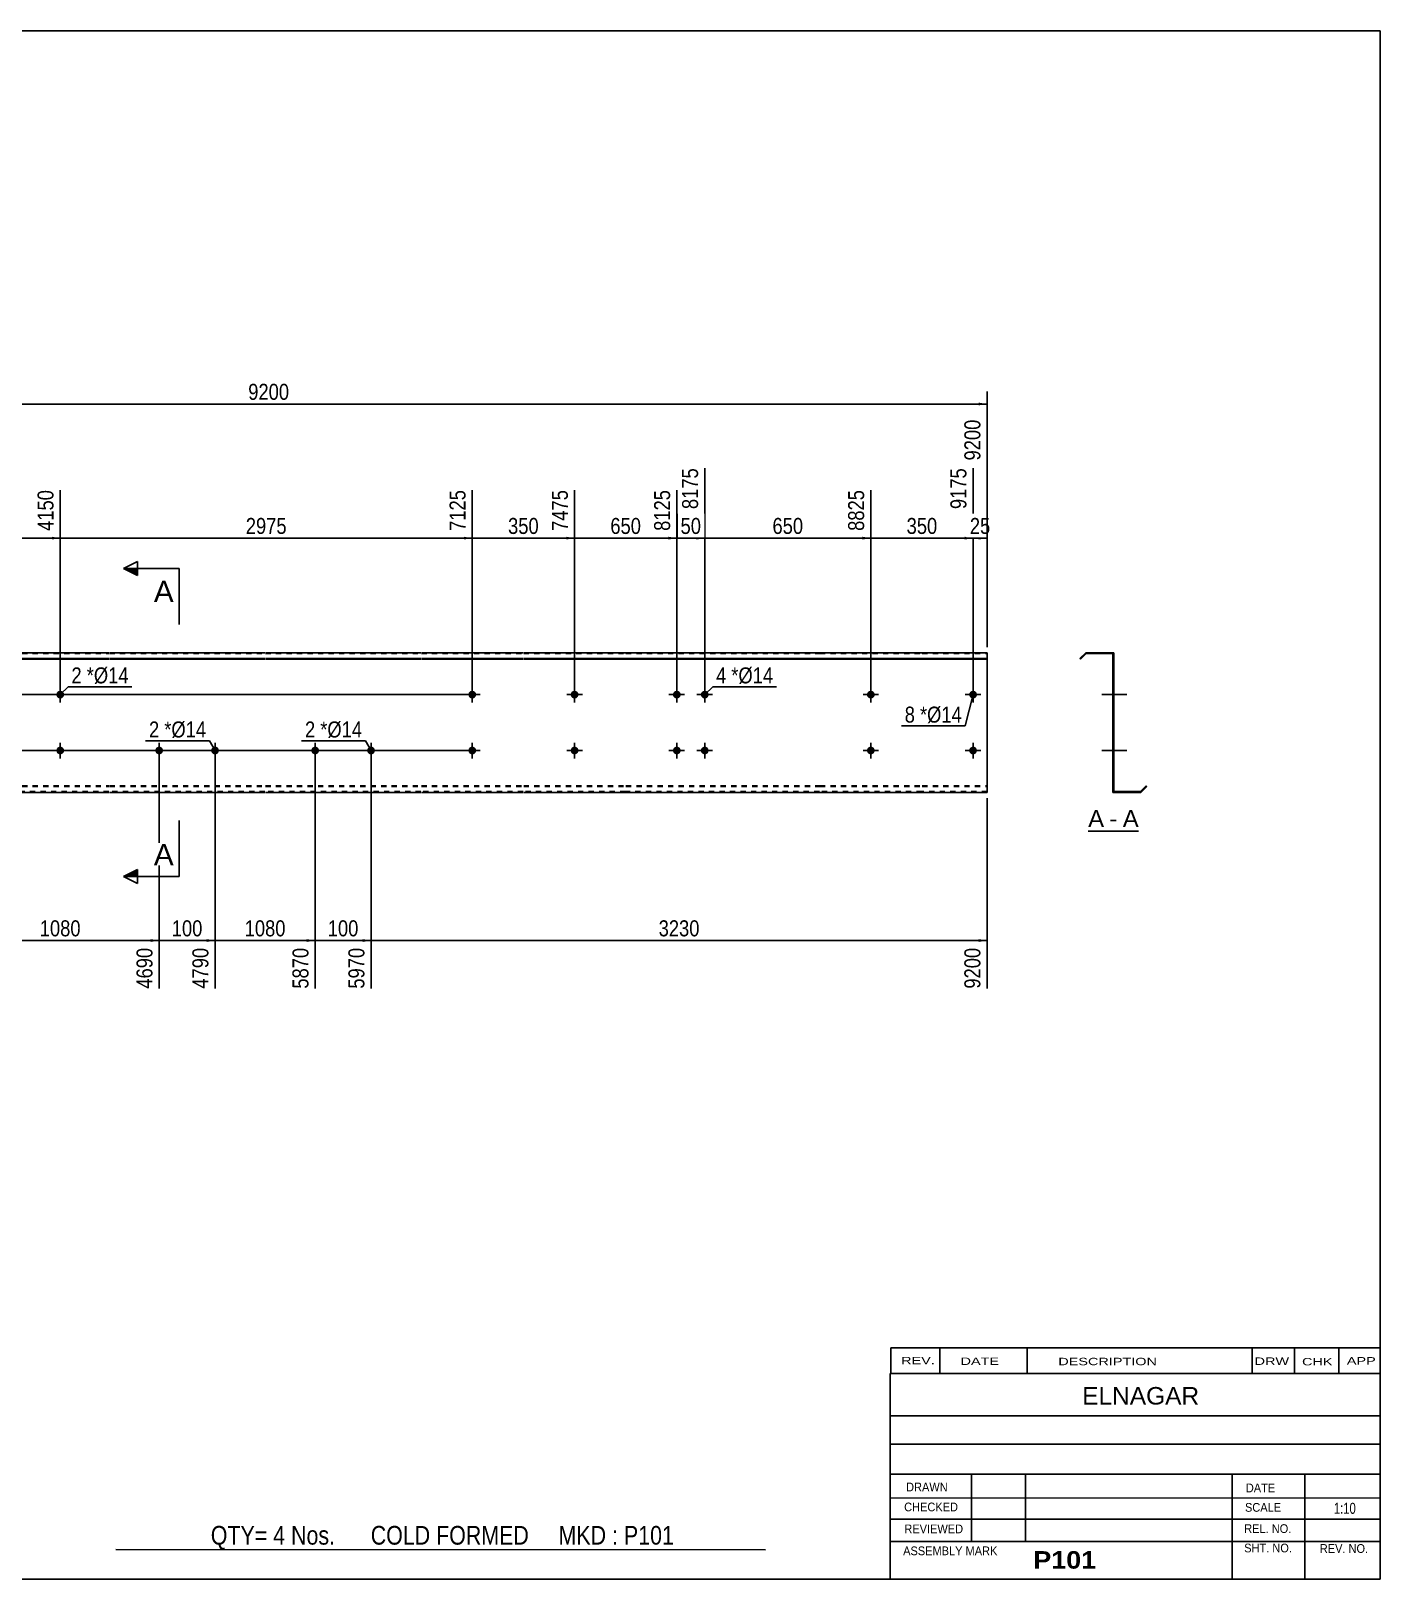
# Model space of a CAD drawing. Header units: millimetres. Extents: x -75 to 327, y -153 to 124.
# Drawn here: x 86 to 327.2, y -153.2 to 123.8 of the extents above; entities that cross this region are included whole.
import ezdxf

# ---------------------------------------------------------------- set-up
doc = ezdxf.new("R2010")
doc.units = ezdxf.units.MM
doc.linetypes.add('DXK_LINE_DOT1', pattern=[1.8814, 0.9407, -0.9407])
doc.styles.add('Arial', font='ARIAL.TTF', dxfattribs={"height": 0.2})
doc.styles.add('Arial Bold', font='ARIALBD.TTF', dxfattribs={"height": 0.2})
doc.styles.add('Arial Narrow', font='ARIALN.TTF', dxfattribs={"height": 0.2})

# ---------------------------------------------------------------- blocks, each defined once
blk = doc.blocks.new('Unknown-629091309-1737')
at = {"color": 5, "linetype": 'Continuous'}
for p, q in [((327.25, 123.75), (-72.75, 123.75)), ((-72.75, 123.75), (-72.75, -153.25)), ((327.25, -153.25), (327.25, 123.75)), ((-72.75, -153.25), (327.25, -153.25))]:
    blk.add_line(p, q, dxfattribs=at)
at = {"color": 174, "linetype": 'Continuous', "style": 'Arial'}
blk.add_text('Tekla structures', height=1.9102, rotation=90, dxfattribs=at).set_placement((-73.25, -152.75))
blk = doc.blocks.new('Unknown-629091309-12 - 1235')
at = {"color": 7, "linetype": 'Continuous'}
blk.add_line((275.05, -19.45), (284.08, -19.45), dxfattribs=at)
at = {"color": 0, "linetype": 'Continuous'}
blk.add_wipeout([(277.89, -18.7), (277.89, -15.5), (275.05, -15.5), (275.05, -18.7)], dxfattribs=at)
blk.add_wipeout([(280.28, -18.7), (280.28, -15.5), (278.85, -15.5), (278.85, -18.7)], dxfattribs=at)
at = {"color": 96, "linetype": 'Continuous', "style": 'Arial'}
blk.add_text('A', height=3.06, dxfattribs=at).set_placement((275.05, -18.7))
at = {"color": 0, "linetype": 'Continuous'}
blk.add_wipeout([(284.08, -18.7), (284.08, -15.5), (281.24, -15.5), (281.24, -18.7)], dxfattribs=at)
at = {"color": 96, "linetype": 'Continuous', "style": 'Arial'}
for s, p in [('A', (281.24, -18.7)), ('-', (278.85, -18.7))]:
    blk.add_text(s, height=3.06, dxfattribs=at).set_placement(p)
blk = doc.blocks.new('Bolt-629091309-1223 - 1203')
at = {"linetype": 'Continuous'}
for points in [[(200.78, 5, -1), (202.18, 5, -1)], [(205.78, 5, -1), (207.18, 5, -1)], [(200.78, -5, -1), (202.18, -5, -1)], [(205.78, -5, -1), (207.18, -5, -1)]]:
    blk.add_hatch(color=3, dxfattribs=at).paths.add_polyline_path(points)
at = {"color": 3, "linetype": 'Continuous'}
for p, q in [((201.48, 3.6), (201.48, 6.4)), ((206.48, 3.6), (206.48, 6.4)), ((200.08, 5), (202.88, 5)), ((205.08, 5), (207.88, 5)), ((200.08, -5), (202.88, -5)), ((201.48, -6.4), (201.48, -3.6)), ((205.08, -5), (207.88, -5)), ((206.48, -6.4), (206.48, -3.6))]:
    blk.add_line(p, q, dxfattribs=at)
blk = doc.blocks.new('Part-629091309-1218 - 1203')
at = {"color": 2, "linetype": 'Continuous'}
for p, q in [((26.6, 12.5), (0, 12.5)), ((0, 12.5), (0, -12.5)), ((0, 11.44), (26.6, 11.44)), ((0, 11.33), (26.6, 11.33)), ((54.5, 12.5), (26.7, 12.5)), ((26.7, 11.44), (54.5, 11.44)), ((26.7, 11.33), (54.5, 11.33)), ((82.4, 12.5), (54.6, 12.5)), ((54.6, 11.44), (82.4, 11.44)), ((54.6, 11.33), (82.4, 11.33)), ((99.9, 12.5), (82.5, 12.5)), ((82.5, 11.44), (99.9, 11.44)), ((82.5, 11.33), (99.9, 11.33)), ((127.8, 12.5), (100, 12.5)), ((100, 11.44), (127.8, 11.44)), ((100, 11.33), (127.8, 11.33)), ((155.7, 12.5), (127.9, 12.5)), ((127.9, 11.44), (155.7, 11.44)), ((127.9, 11.33), (155.7, 11.33)), ((173.99, 12.5), (155.8, 12.5)), ((155.8, 11.44), (173.99, 11.44)), ((155.8, 11.33), (173.99, 11.33)), ((192.28, 12.5), (174.09, 12.5)), ((174.09, 11.44), (192.28, 11.44)), ((174.09, 11.33), (192.28, 11.33)), ((226.98, 12.5), (192.38, 12.5)), ((192.38, 11.44), (226.98, 11.44)), ((192.38, 11.33), (226.98, 11.33)), ((245.28, 12.5), (227.08, 12.5)), ((227.08, 11.44), (245.28, 11.44)), ((227.08, 11.33), (245.28, 11.33)), ((256.97, 12.5), (245.38, 12.5)), ((245.38, 11.44), (256.97, 11.44)), ((245.38, 11.33), (256.97, 11.33)), ((256.97, -12.5), (256.97, 12.5)), ((26.6, -12.5), (0, -12.5)), ((54.5, -12.5), (26.7, -12.5)), ((82.4, -12.5), (54.6, -12.5)), ((99.9, -12.5), (82.5, -12.5)), ((127.8, -12.5), (100, -12.5)), ((155.7, -12.5), (127.9, -12.5)), ((173.99, -12.5), (155.8, -12.5)), ((192.28, -12.5), (174.09, -12.5)), ((226.98, -12.5), (192.38, -12.5)), ((245.28, -12.5), (227.08, -12.5)), ((256.97, -12.5), (245.38, -12.5))]:
    blk.add_line(p, q, dxfattribs=at)
at = {"color": 7, "linetype": 'DXK_LINE_DOT1'}
for p, q in [((0, 12.35), (26.6, 12.35)), ((26.7, 12.35), (54.5, 12.35)), ((54.6, 12.35), (82.4, 12.35)), ((82.5, 12.35), (99.9, 12.35)), ((100, 12.35), (127.8, 12.35)), ((127.9, 12.35), (155.7, 12.35)), ((155.8, 12.35), (173.99, 12.35)), ((174.09, 12.35), (192.28, 12.35)), ((192.38, 12.35), (226.98, 12.35)), ((227.08, 12.35), (245.28, 12.35)), ((245.38, 12.35), (256.97, 12.35)), ((0, -11.33), (26.6, -11.33)), ((0, -11.44), (26.6, -11.44)), ((26.6, -12.35), (0, -12.35)), ((26.7, -11.33), (54.5, -11.33)), ((26.7, -11.44), (54.5, -11.44)), ((54.5, -12.35), (26.7, -12.35)), ((54.6, -11.33), (82.4, -11.33)), ((54.6, -11.44), (82.4, -11.44)), ((82.4, -12.35), (54.6, -12.35)), ((82.5, -11.33), (99.9, -11.33)), ((82.5, -11.44), (99.9, -11.44)), ((99.9, -12.35), (82.5, -12.35)), ((100, -11.33), (127.8, -11.33)), ((100, -11.44), (127.8, -11.44)), ((127.8, -12.35), (100, -12.35)), ((127.9, -11.33), (155.7, -11.33)), ((127.9, -11.44), (155.7, -11.44)), ((155.7, -12.35), (127.9, -12.35)), ((155.8, -11.33), (173.99, -11.33)), ((155.8, -11.44), (173.99, -11.44)), ((173.99, -12.35), (155.8, -12.35)), ((174.09, -11.33), (192.28, -11.33)), ((174.09, -11.44), (192.28, -11.44)), ((192.28, -12.35), (174.09, -12.35)), ((192.38, -11.33), (226.98, -11.33)), ((192.38, -11.44), (226.98, -11.44)), ((226.98, -12.35), (192.38, -12.35)), ((227.08, -11.33), (245.28, -11.33)), ((227.08, -11.44), (245.28, -11.44)), ((245.28, -12.35), (227.08, -12.35)), ((245.38, -11.33), (256.97, -11.33)), ((245.38, -11.44), (256.97, -11.44)), ((256.97, -12.35), (245.38, -12.35))]:
    blk.add_line(p, q, dxfattribs=at)
blk = doc.blocks.new('Bolt-629091309-1221 - 1203')
at = {"linetype": 'Continuous'}
for points in [[(108.9, -4.3, -1), (108.9, -5.7, -1)], [(118.9, -4.3, -1), (118.9, -5.7, -1)]]:
    blk.add_hatch(color=3, dxfattribs=at).paths.add_polyline_path(points)
at = {"color": 3, "linetype": 'Continuous'}
for p, q in [((107.5, -5), (110.3, -5)), ((108.9, -6.4), (108.9, -3.6)), ((117.5, -5), (120.3, -5)), ((118.9, -6.4), (118.9, -3.6))]:
    blk.add_line(p, q, dxfattribs=at)
blk = doc.blocks.new('Bolt-629091309-1222 - 1203')
at = {"linetype": 'Continuous'}
for points in [[(136.8, -4.3, -1), (136.8, -5.7, -1)], [(146.8, -4.3, -1), (146.8, -5.7, -1)]]:
    blk.add_hatch(color=3, dxfattribs=at).paths.add_polyline_path(points)
at = {"color": 3, "linetype": 'Continuous'}
for p, q in [((135.4, -5), (138.2, -5)), ((136.8, -6.4), (136.8, -3.6)), ((145.4, -5), (148.2, -5)), ((146.8, -6.4), (146.8, -3.6))]:
    blk.add_line(p, q, dxfattribs=at)
blk = doc.blocks.new('Bolt-629091309-1224 - 1203')
at = {"linetype": 'Continuous'}
for points in [[(182.49, 5, -1), (183.89, 5, -1)], [(235.48, 5, -1), (236.88, 5, -1)]]:
    blk.add_hatch(color=3, dxfattribs=at).paths.add_polyline_path(points)
at = {"color": 3, "linetype": 'Continuous'}
for p, q in [((183.19, 3.6), (183.19, 6.4)), ((236.18, 3.6), (236.18, 6.4)), ((184.59, 5), (181.79, 5)), ((237.58, 5), (234.78, 5))]:
    blk.add_line(p, q, dxfattribs=at)
blk = doc.blocks.new('Bolt-629091309-1225 - 1203')
at = {"linetype": 'Continuous'}
for points in [[(182.49, -5, -1), (183.89, -5, -1)], [(235.48, -5, -1), (236.88, -5, -1)]]:
    blk.add_hatch(color=3, dxfattribs=at).paths.add_polyline_path(points)
at = {"color": 3, "linetype": 'Continuous'}
for p, q in [((184.59, -5), (181.79, -5)), ((183.19, -6.4), (183.19, -3.6)), ((237.58, -5), (234.78, -5)), ((236.18, -6.4), (236.18, -3.6))]:
    blk.add_line(p, q, dxfattribs=at)
blk = doc.blocks.new('Bolt-629091309-1226 - 1203')
at = {"linetype": 'Continuous'}
for points in [[(164.19, 5, -1), (165.59, 5, -1)], [(253.77, 5, -1), (255.17, 5, -1)]]:
    blk.add_hatch(color=3, dxfattribs=at).paths.add_polyline_path(points)
at = {"color": 3, "linetype": 'Continuous'}
for p, q in [((164.89, 3.6), (164.89, 6.4)), ((254.47, 3.6), (254.47, 6.4)), ((166.29, 5), (163.49, 5)), ((255.87, 5), (253.07, 5))]:
    blk.add_line(p, q, dxfattribs=at)
blk = doc.blocks.new('Bolt-629091309-1227 - 1203')
at = {"linetype": 'Continuous'}
for points in [[(164.19, -5, -1), (165.59, -5, -1)], [(253.77, -5, -1), (255.17, -5, -1)]]:
    blk.add_hatch(color=3, dxfattribs=at).paths.add_polyline_path(points)
at = {"color": 3, "linetype": 'Continuous'}
for p, q in [((166.29, -5), (163.49, -5)), ((164.89, -6.4), (164.89, -3.6)), ((255.87, -5), (253.07, -5)), ((254.47, -6.4), (254.47, -3.6))]:
    blk.add_line(p, q, dxfattribs=at)
blk = doc.blocks.new('Bolt-629091309-1229 - 1203')
at = {"linetype": 'Continuous'}
for points in [[(91.9, 5, -1), (90.5, 5, -1)], [(91.9, -5, -1), (90.5, -5, -1)]]:
    blk.add_hatch(color=3, dxfattribs=at).paths.add_polyline_path(points)
at = {"color": 3, "linetype": 'Continuous'}
for p, q in [((91.2, 6.4), (91.2, 3.6)), ((92.6, 5), (89.8, 5)), ((92.6, -5), (89.8, -5)), ((91.2, -3.6), (91.2, -6.4))]:
    blk.add_line(p, q, dxfattribs=at)
blk = doc.blocks.new('Bolt-629091309-1240 - 1235')
at = {"linetype": 'Continuous'}
blk.add_hatch(color=3, dxfattribs=at).paths.add_polyline_path([(279.64, -5.7), (279.64, -4.3), (279.49, -4.3), (279.49, -5.7)])
blk.add_hatch(color=3, dxfattribs=at).paths.add_polyline_path([(279.64, -5.7), (279.64, -4.3), (279.49, -4.3), (279.49, -5.7)])
at = {"color": 3, "linetype": 'Continuous'}
for p, q in [((278.54, -5), (281.29, -5)), ((278.54, -5), (281.29, -5)), ((279.49, -4.3), (279.64, -4.3)), ((279.49, -4.3), (279.64, -4.3)), ((279.49, -5.7), (279.64, -5.7)), ((279.49, -5.7), (279.64, -5.7))]:
    blk.add_line(p, q, dxfattribs=at)
blk = doc.blocks.new('Part-629091309-1237 - 1235')
at = {"color": 2, "linetype": 'Continuous'}
for p, q in [((274.64, 12.5), (273.58, 11.44)), ((273.58, 11.44), (273.69, 11.33)), ((274.7, 12.35), (273.69, 11.33)), ((274.64, 12.5), (279.64, 12.5)), ((274.7, 12.35), (279.49, 12.35)), ((279.49, 12.35), (279.49, -12.5)), ((279.64, -12.35), (279.64, 12.5)), ((284.49, -12.5), (279.49, -12.5)), ((284.43, -12.35), (279.64, -12.35)), ((284.43, -12.35), (285.45, -11.33)), ((284.49, -12.5), (285.55, -11.44)), ((285.55, -11.44), (285.45, -11.33))]:
    blk.add_line(p, q, dxfattribs=at)
blk = doc.blocks.new('Bolt-629091309-1238 - 1235')
at = {"linetype": 'Continuous'}
blk.add_hatch(color=3, dxfattribs=at).paths.add_polyline_path([(279.64, -5.7), (279.64, -4.3), (279.49, -4.3), (279.49, -5.7)])
blk.add_hatch(color=3, dxfattribs=at).paths.add_polyline_path([(279.64, -5.7), (279.64, -4.3), (279.49, -4.3), (279.49, -5.7)])
at = {"color": 3, "linetype": 'Continuous'}
for p, q in [((278.54, -5), (281.29, -5)), ((278.54, -5), (281.29, -5)), ((279.49, -4.3), (279.64, -4.3)), ((279.49, -4.3), (279.64, -4.3)), ((279.49, -5.7), (279.64, -5.7)), ((279.49, -5.7), (279.64, -5.7))]:
    blk.add_line(p, q, dxfattribs=at)
blk = doc.blocks.new('Bolt-629091309-1239 - 1235')
at = {"linetype": 'Continuous'}
blk.add_hatch(color=3, dxfattribs=at).paths.add_polyline_path([(279.64, -5.7), (279.64, -4.3), (279.49, -4.3), (279.49, -5.7)])
blk.add_hatch(color=3, dxfattribs=at).paths.add_polyline_path([(279.64, -5.7), (279.64, -4.3), (279.49, -4.3), (279.49, -5.7)])
at = {"color": 3, "linetype": 'Continuous'}
for p, q in [((278.54, -5), (281.29, -5)), ((278.54, -5), (281.29, -5)), ((279.49, -4.3), (279.64, -4.3)), ((279.49, -4.3), (279.64, -4.3)), ((279.49, -5.7), (279.64, -5.7)), ((279.49, -5.7), (279.64, -5.7))]:
    blk.add_line(p, q, dxfattribs=at)
blk = doc.blocks.new('Bolt-629091309-1241 - 1235')
at = {"linetype": 'Continuous'}
blk.add_hatch(color=3, dxfattribs=at).paths.add_polyline_path([(279.64, -5.7), (279.64, -4.3), (279.49, -4.3), (279.49, -5.7)])
blk.add_hatch(color=3, dxfattribs=at).paths.add_polyline_path([(279.64, -5.7), (279.64, -4.3), (279.49, -4.3), (279.49, -5.7)])
at = {"color": 3, "linetype": 'Continuous'}
for p, q in [((278.54, -5), (281.29, -5)), ((278.54, -5), (281.29, -5)), ((279.49, -4.3), (279.64, -4.3)), ((279.49, -4.3), (279.64, -4.3)), ((279.49, -5.7), (279.64, -5.7)), ((279.49, -5.7), (279.64, -5.7))]:
    blk.add_line(p, q, dxfattribs=at)
blk = doc.blocks.new('Bolt-629091309-1242 - 1235')
at = {"linetype": 'Continuous'}
for points in [[(279.49, 5.7), (279.49, 4.3), (279.64, 4.3), (279.64, 5.7)], [(279.49, 5.7), (279.49, 4.3), (279.64, 4.3), (279.64, 5.7)], [(279.49, -4.3), (279.49, -5.7), (279.64, -5.7), (279.64, -4.3)], [(279.49, -4.3), (279.49, -5.7), (279.64, -5.7), (279.64, -4.3)]]:
    blk.add_hatch(color=3, dxfattribs=at).paths.add_polyline_path(points)
at = {"color": 3, "linetype": 'Continuous'}
for p, q in [((279.64, 5.7), (279.49, 5.7)), ((279.64, 5.7), (279.49, 5.7)), ((280.94, 5), (277.64, 5)), ((280.94, 5), (277.64, 5)), ((279.64, 4.3), (279.49, 4.3)), ((279.64, 4.3), (279.49, 4.3)), ((280.94, -5), (277.64, -5)), ((280.94, -5), (277.64, -5)), ((279.64, -4.3), (279.49, -4.3)), ((279.64, -4.3), (279.49, -4.3)), ((279.64, -5.7), (279.49, -5.7)), ((279.64, -5.7), (279.49, -5.7))]:
    blk.add_line(p, q, dxfattribs=at)
blk = doc.blocks.new('Bolt-629091309-1243 - 1235')
at = {"linetype": 'Continuous'}
blk.add_hatch(color=3, dxfattribs=at).paths.add_polyline_path([(279.49, 5.7), (279.49, 4.3), (279.64, 4.3), (279.64, 5.7)])
blk.add_hatch(color=3, dxfattribs=at).paths.add_polyline_path([(279.49, 5.7), (279.49, 4.3), (279.64, 4.3), (279.64, 5.7)])
at = {"color": 3, "linetype": 'Continuous'}
for p, q in [((279.49, 5.7), (279.64, 5.7)), ((279.49, 5.7), (279.64, 5.7)), ((278.69, 5), (281.99, 5)), ((278.69, 5), (281.99, 5)), ((279.49, 4.3), (279.64, 4.3)), ((279.49, 4.3), (279.64, 4.3))]:
    blk.add_line(p, q, dxfattribs=at)
blk = doc.blocks.new('Bolt-629091309-1244 - 1235')
at = {"linetype": 'Continuous'}
blk.add_hatch(color=3, dxfattribs=at).paths.add_polyline_path([(279.49, -4.3), (279.49, -5.7), (279.64, -5.7), (279.64, -4.3)])
blk.add_hatch(color=3, dxfattribs=at).paths.add_polyline_path([(279.49, -4.3), (279.49, -5.7), (279.64, -5.7), (279.64, -4.3)])
at = {"color": 3, "linetype": 'Continuous'}
for p, q in [((278.69, -5), (281.99, -5)), ((278.69, -5), (281.99, -5)), ((279.49, -4.3), (279.64, -4.3)), ((279.49, -4.3), (279.64, -4.3)), ((279.49, -5.7), (279.64, -5.7)), ((279.49, -5.7), (279.64, -5.7))]:
    blk.add_line(p, q, dxfattribs=at)
blk = doc.blocks.new('Bolt-629091309-1245 - 1235')
at = {"linetype": 'Continuous'}
blk.add_hatch(color=3, dxfattribs=at).paths.add_polyline_path([(279.49, 5.7), (279.49, 4.3), (279.64, 4.3), (279.64, 5.7)])
blk.add_hatch(color=3, dxfattribs=at).paths.add_polyline_path([(279.49, 5.7), (279.49, 4.3), (279.64, 4.3), (279.64, 5.7)])
at = {"color": 3, "linetype": 'Continuous'}
for p, q in [((279.49, 5.7), (279.64, 5.7)), ((279.49, 5.7), (279.64, 5.7)), ((278.69, 5), (281.99, 5)), ((278.69, 5), (281.99, 5)), ((279.49, 4.3), (279.64, 4.3)), ((279.49, 4.3), (279.64, 4.3))]:
    blk.add_line(p, q, dxfattribs=at)
blk = doc.blocks.new('Bolt-629091309-1246 - 1235')
at = {"linetype": 'Continuous'}
blk.add_hatch(color=3, dxfattribs=at).paths.add_polyline_path([(279.49, -4.3), (279.49, -5.7), (279.64, -5.7), (279.64, -4.3)])
blk.add_hatch(color=3, dxfattribs=at).paths.add_polyline_path([(279.49, -4.3), (279.49, -5.7), (279.64, -5.7), (279.64, -4.3)])
at = {"color": 3, "linetype": 'Continuous'}
for p, q in [((278.69, -5), (281.99, -5)), ((278.69, -5), (281.99, -5)), ((279.49, -4.3), (279.64, -4.3)), ((279.49, -4.3), (279.64, -4.3)), ((279.49, -5.7), (279.64, -5.7)), ((279.49, -5.7), (279.64, -5.7))]:
    blk.add_line(p, q, dxfattribs=at)
blk = doc.blocks.new('Bolt-629091309-1247 - 1235')
at = {"linetype": 'Continuous'}
for points in [[(279.49, 5.7), (279.49, 4.3), (279.64, 4.3), (279.64, 5.7)], [(279.49, 5.7), (279.49, 4.3), (279.64, 4.3), (279.64, 5.7)], [(279.49, -4.3), (279.49, -5.7), (279.64, -5.7), (279.64, -4.3)], [(279.49, -4.3), (279.49, -5.7), (279.64, -5.7), (279.64, -4.3)]]:
    blk.add_hatch(color=3, dxfattribs=at).paths.add_polyline_path(points)
at = {"color": 3, "linetype": 'Continuous'}
for p, q in [((279.64, 5.7), (279.49, 5.7)), ((279.64, 5.7), (279.49, 5.7)), ((280.94, 5), (277.64, 5)), ((280.94, 5), (277.64, 5)), ((279.64, 4.3), (279.49, 4.3)), ((279.64, 4.3), (279.49, 4.3)), ((280.94, -5), (277.64, -5)), ((280.94, -5), (277.64, -5)), ((279.64, -4.3), (279.49, -4.3)), ((279.64, -4.3), (279.49, -4.3)), ((279.64, -5.7), (279.49, -5.7)), ((279.64, -5.7), (279.49, -5.7))]:
    blk.add_line(p, q, dxfattribs=at)
blk = doc.blocks.new('Bolt-629091309-1248 - 1235')
at = {"linetype": 'Continuous'}
for points in [[(279.64, 4.3), (279.64, 5.7), (279.49, 5.7), (279.49, 4.3)], [(279.64, -5.7), (279.64, -4.3), (279.49, -4.3), (279.49, -5.7)]]:
    blk.add_hatch(color=3, dxfattribs=at).paths.add_polyline_path(points)
at = {"color": 3, "linetype": 'Continuous'}
for p, q in [((279.64, 5.7), (279.49, 5.7)), ((279.64, 5), (277.49, 5)), ((279.64, 4.3), (279.49, 4.3)), ((279.64, -5), (277.49, -5)), ((279.64, -4.3), (279.49, -4.3)), ((279.64, -5.7), (279.49, -5.7))]:
    blk.add_line(p, q, dxfattribs=at)
blk = doc.blocks.new('StraightDimension-629091309-1273 - 1203')
at = {"linetype": 'Continuous'}
blk.add_hatch(color=7, dxfattribs=at).paths.add_polyline_path([(89.7, 33.25), (91.2, 33), (89.7, 32.75)])
at = {"color": 7, "linetype": 'Continuous'}
for p, q in [((17.5, 6), (17.5, 43.68)), ((91.2, 6), (91.2, 41.61)), ((17.5, 33), (91.2, 33))]:
    blk.add_line(p, q, dxfattribs=at)
at = {"color": 0, "linetype": 'Continuous'}
blk.add_wipeout([(90.6, 42.21), (86.4, 42.21), (86.4, 33.7), (90.6, 33.7)], dxfattribs=at)
at = {"color": 0}
blk.add_wipeout([(58.6, 33.15), (58.6, 37.35), (50.09, 37.35), (50.09, 33.15)], dxfattribs=at)
at = {"color": 3, "linetype": 'Continuous', "style": 'Arial Narrow'}
blk.add_text('4150', height=2.863, rotation=90.0002, dxfattribs=at).set_placement((90, 34.3))
at = {"color": 3, "style": 'Arial Narrow'}
blk.add_text('3975', height=2.863, dxfattribs=at).set_placement((50.69, 33.75))
blk = doc.blocks.new('StraightDimension-629091309-1268 - 1203')
at = {"linetype": 'Continuous'}
blk.add_hatch(color=7, dxfattribs=at).paths.add_polyline_path([(234.68, 33.25), (236.18, 33), (234.68, 32.75)])
at = {"color": 7, "linetype": 'Continuous'}
for p, q in [((206.48, 6), (206.48, 45.51)), ((236.18, 6), (236.18, 41.61)), ((206.48, 33), (236.18, 33))]:
    blk.add_line(p, q, dxfattribs=at)
at = {"color": 0, "linetype": 'Continuous'}
blk.add_wipeout([(235.58, 42.21), (231.38, 42.21), (231.38, 33.7), (235.58, 33.7)], dxfattribs=at)
at = {"color": 0}
blk.add_wipeout([(224.67, 33.15), (224.67, 37.35), (217.99, 37.35), (217.99, 33.15)], dxfattribs=at)
at = {"color": 3, "linetype": 'Continuous', "style": 'Arial Narrow'}
blk.add_text('8825', height=2.863, rotation=90.0002, dxfattribs=at).set_placement((234.98, 34.3))
at = {"color": 3, "style": 'Arial Narrow'}
blk.add_text('650', height=2.863, dxfattribs=at).set_placement((218.59, 33.75))
blk = doc.blocks.new('StraightDimension-629091309-1267 - 1203')
at = {"linetype": 'Continuous'}
blk.add_hatch(color=7, dxfattribs=at).paths.add_polyline_path([(252.97, 33.25), (254.47, 33), (252.97, 32.75)])
at = {"color": 7, "linetype": 'Continuous'}
for p, q in [((254.47, 6), (254.47, 45.51)), ((236.18, 6), (236.18, 41.61)), ((236.18, 33), (254.47, 33))]:
    blk.add_line(p, q, dxfattribs=at)
at = {"color": 0}
blk.add_wipeout([(248.67, 33.15), (248.67, 37.35), (241.98, 37.35), (241.98, 33.15)], dxfattribs=at)
at = {"color": 3, "style": 'Arial Narrow'}
blk.add_text('350', height=2.863, dxfattribs=at).set_placement((242.58, 33.75))
at = {"color": 0, "linetype": 'Continuous'}
blk.add_wipeout([(253.87, 46.11), (249.67, 46.11), (249.67, 37.6), (253.87, 37.6)], dxfattribs=at)
at = {"color": 3, "linetype": 'Continuous', "style": 'Arial Narrow'}
blk.add_text('9175', height=2.863, rotation=90.0002, dxfattribs=at).set_placement((253.27, 38.2))
blk = doc.blocks.new('StraightDimension-629091309-1266 - 1203')
at = {"linetype": 'Continuous'}
blk.add_hatch(color=7, dxfattribs=at).paths.add_polyline_path([(255.47, 33.25), (256.97, 33), (255.47, 32.75)])
at = {"color": 7, "linetype": 'Continuous'}
for p, q in [((256.97, 13.5), (256.97, 54.21)), ((254.47, 6), (254.47, 45.51)), ((254.47, 33), (256.97, 33))]:
    blk.add_line(p, q, dxfattribs=at)
at = {"color": 0, "linetype": 'Continuous'}
blk.add_wipeout([(256.37, 54.81), (252.17, 54.81), (252.17, 46.3), (256.37, 46.3)], dxfattribs=at)
at = {"color": 0}
blk.add_wipeout([(258.15, 33.15), (258.15, 37.35), (253.29, 37.35), (253.29, 33.15)], dxfattribs=at)
at = {"color": 3, "linetype": 'Continuous', "style": 'Arial Narrow'}
blk.add_text('9200', height=2.863, rotation=90.0002, dxfattribs=at).set_placement((255.77, 46.9))
at = {"color": 3, "style": 'Arial Narrow'}
blk.add_text('25', height=2.863, dxfattribs=at).set_placement((253.89, 33.75))
blk = doc.blocks.new('StraightDimension-629091309-1269 - 1203')
at = {"linetype": 'Continuous'}
blk.add_hatch(color=7, dxfattribs=at).paths.add_polyline_path([(204.98, 33.25), (206.48, 33), (204.98, 32.75)])
at = {"color": 7, "linetype": 'Continuous'}
for p, q in [((206.48, 6), (206.48, 45.51)), ((201.48, 6), (201.48, 41.61)), ((201.48, 33), (206.48, 33))]:
    blk.add_line(p, q, dxfattribs=at)
at = {"color": 0}
blk.add_wipeout([(206.41, 33.15), (206.41, 37.35), (201.55, 37.35), (201.55, 33.15)], dxfattribs=at)
at = {"color": 0, "linetype": 'Continuous'}
blk.add_wipeout([(205.88, 46.11), (201.68, 46.11), (201.68, 37.6), (205.88, 37.6)], dxfattribs=at)
at = {"color": 3, "linetype": 'Continuous', "style": 'Arial Narrow'}
blk.add_text('8175', height=2.863, rotation=90.0002, dxfattribs=at).set_placement((205.28, 38.2))
at = {"color": 3, "style": 'Arial Narrow'}
blk.add_text('50', height=2.863, dxfattribs=at).set_placement((202.15, 33.75))
blk = doc.blocks.new('StraightDimension-629091309-1270 - 1203')
at = {"linetype": 'Continuous'}
blk.add_hatch(color=7, dxfattribs=at).paths.add_polyline_path([(199.98, 33.25), (201.48, 33), (199.98, 32.75)])
at = {"color": 7, "linetype": 'Continuous'}
for p, q in [((183.19, 6), (183.19, 41.61)), ((201.48, 6), (201.48, 41.61)), ((183.19, 33), (201.48, 33))]:
    blk.add_line(p, q, dxfattribs=at)
at = {"color": 0}
blk.add_wipeout([(195.68, 33.15), (195.68, 37.35), (188.99, 37.35), (188.99, 33.15)], dxfattribs=at)
at = {"color": 3, "style": 'Arial Narrow'}
blk.add_text('650', height=2.863, dxfattribs=at).set_placement((189.59, 33.75))
at = {"color": 0, "linetype": 'Continuous'}
blk.add_wipeout([(200.88, 42.21), (196.68, 42.21), (196.68, 33.7), (200.88, 33.7)], dxfattribs=at)
at = {"color": 3, "linetype": 'Continuous', "style": 'Arial Narrow'}
blk.add_text('8125', height=2.863, rotation=90.0002, dxfattribs=at).set_placement((200.28, 34.3))
blk = doc.blocks.new('StraightDimension-629091309-1271 - 1203')
at = {"linetype": 'Continuous'}
blk.add_hatch(color=7, dxfattribs=at).paths.add_polyline_path([(181.69, 33.25), (183.19, 33), (181.69, 32.75)])
at = {"color": 7, "linetype": 'Continuous'}
for p, q in [((164.89, 6), (164.89, 41.61)), ((183.19, 6), (183.19, 41.61)), ((164.89, 33), (183.19, 33))]:
    blk.add_line(p, q, dxfattribs=at)
at = {"color": 0}
blk.add_wipeout([(177.38, 33.15), (177.38, 37.35), (170.7, 37.35), (170.7, 33.15)], dxfattribs=at)
at = {"color": 3, "style": 'Arial Narrow'}
blk.add_text('350', height=2.863, dxfattribs=at).set_placement((171.3, 33.75))
at = {"color": 0, "linetype": 'Continuous'}
blk.add_wipeout([(182.59, 42.21), (178.39, 42.21), (178.39, 33.7), (182.59, 33.7)], dxfattribs=at)
at = {"color": 3, "linetype": 'Continuous', "style": 'Arial Narrow'}
blk.add_text('7475', height=2.863, rotation=90.0002, dxfattribs=at).set_placement((181.99, 34.3))
blk = doc.blocks.new('StraightDimension-629091309-1351 - 1203')
at = {"linetype": 'Continuous'}
for points in [[(-6.25, 11), (-6, 12.5), (-5.75, 11)], [(-5.75, 6.5), (-6, 5), (-6.25, 6.5)]]:
    blk.add_hatch(color=7, dxfattribs=at).paths.add_polyline_path(points)
at = {"color": 7, "linetype": 'Continuous'}
for p, q in [((11.5, 12.5), (-8.25, 12.5)), ((-6, 5), (-6, 12.5)), ((163.89, 5), (-8.25, 5))]:
    blk.add_line(p, q, dxfattribs=at)
at = {"color": 0}
blk.add_wipeout([(-6.15, 11.18), (-10.35, 11.18), (-10.35, 6.32), (-6.15, 6.32)], dxfattribs=at)
at = {"color": 3, "style": 'Arial Narrow'}
blk.add_text('75', height=2.863, rotation=90.0002, dxfattribs=at).set_placement((-6.75, 6.92))
blk = doc.blocks.new('StraightDimension-629091309-1272 - 1203')
at = {"linetype": 'Continuous'}
blk.add_hatch(color=7, dxfattribs=at).paths.add_polyline_path([(163.39, 33.25), (164.89, 33), (163.39, 32.75)])
at = {"color": 7, "linetype": 'Continuous'}
for p, q in [((91.2, 6), (91.2, 41.61)), ((164.89, 6), (164.89, 41.61)), ((91.2, 33), (164.89, 33))]:
    blk.add_line(p, q, dxfattribs=at)
at = {"color": 0, "linetype": 'Continuous'}
blk.add_wipeout([(164.29, 42.21), (160.09, 42.21), (160.09, 33.7), (164.29, 33.7)], dxfattribs=at)
at = {"color": 0}
blk.add_wipeout([(132.3, 33.15), (132.3, 37.35), (123.79, 37.35), (123.79, 33.15)], dxfattribs=at)
at = {"color": 3, "linetype": 'Continuous', "style": 'Arial Narrow'}
blk.add_text('7125', height=2.863, rotation=90.0002, dxfattribs=at).set_placement((163.69, 34.3))
at = {"color": 3, "style": 'Arial Narrow'}
blk.add_text('2975', height=2.863, dxfattribs=at).set_placement((124.39, 33.75))
blk = doc.blocks.new('StraightDimension-629091309-1315 - 1203')
at = {"linetype": 'Continuous'}
blk.add_hatch(color=7, dxfattribs=at).paths.add_polyline_path([(255.47, -38.75), (256.97, -39), (255.47, -39.25)])
at = {"color": 7, "linetype": 'Continuous'}
for p, q in [((146.8, -6), (146.8, -47.61)), ((256.97, -13.5), (256.97, -47.61)), ((146.8, -39), (256.97, -39))]:
    blk.add_line(p, q, dxfattribs=at)
at = {"color": 0}
blk.add_wipeout([(206.14, -38.85), (206.14, -34.65), (197.63, -34.65), (197.63, -38.85)], dxfattribs=at)
at = {"color": 0, "linetype": 'Continuous'}
blk.add_wipeout([(256.37, -39.7), (252.17, -39.7), (252.17, -48.21), (256.37, -48.21)], dxfattribs=at)
at = {"color": 3, "style": 'Arial Narrow'}
blk.add_text('3230', height=2.863, dxfattribs=at).set_placement((198.23, -38.25))
at = {"color": 3, "linetype": 'Continuous', "style": 'Arial Narrow'}
blk.add_text('9200', height=2.863, rotation=90.0002, dxfattribs=at).set_placement((255.77, -47.61))
blk = doc.blocks.new('StraightDimension-629091309-1316 - 1203')
at = {"linetype": 'Continuous'}
blk.add_hatch(color=7, dxfattribs=at).paths.add_polyline_path([(145.3, -38.75), (146.8, -39), (145.3, -39.25)])
at = {"color": 7, "linetype": 'Continuous'}
for p, q in [((136.8, -6), (136.8, -47.61)), ((146.8, -6), (146.8, -47.61)), ((136.8, -39), (146.8, -39))]:
    blk.add_line(p, q, dxfattribs=at)
at = {"color": 0}
blk.add_wipeout([(145.14, -38.85), (145.14, -34.65), (138.45, -34.65), (138.45, -38.85)], dxfattribs=at)
at = {"color": 3, "style": 'Arial Narrow'}
blk.add_text('100', height=2.863, dxfattribs=at).set_placement((139.05, -38.25))
at = {"color": 0, "linetype": 'Continuous'}
blk.add_wipeout([(146.2, -39.7), (142, -39.7), (142, -48.21), (146.2, -48.21)], dxfattribs=at)
at = {"color": 3, "linetype": 'Continuous', "style": 'Arial Narrow'}
blk.add_text('5970', height=2.863, rotation=90.0002, dxfattribs=at).set_placement((145.6, -47.61))
blk = doc.blocks.new('StraightDimension-629091309-1317 - 1203')
at = {"linetype": 'Continuous'}
blk.add_hatch(color=7, dxfattribs=at).paths.add_polyline_path([(135.3, -38.75), (136.8, -39), (135.3, -39.25)])
at = {"color": 7, "linetype": 'Continuous'}
for p, q in [((118.9, -6), (118.9, -47.61)), ((136.8, -6), (136.8, -47.61)), ((118.9, -39), (136.8, -39))]:
    blk.add_line(p, q, dxfattribs=at)
at = {"color": 0}
blk.add_wipeout([(132.1, -38.85), (132.1, -34.65), (123.59, -34.65), (123.59, -38.85)], dxfattribs=at)
at = {"color": 3, "style": 'Arial Narrow'}
blk.add_text('1080', height=2.863, dxfattribs=at).set_placement((124.19, -38.25))
at = {"color": 0, "linetype": 'Continuous'}
blk.add_wipeout([(136.2, -39.7), (132, -39.7), (132, -48.21), (136.2, -48.21)], dxfattribs=at)
at = {"color": 3, "linetype": 'Continuous', "style": 'Arial Narrow'}
blk.add_text('5870', height=2.863, rotation=90.0002, dxfattribs=at).set_placement((135.6, -47.61))
blk = doc.blocks.new('StraightDimension-629091309-1318 - 1203')
at = {"linetype": 'Continuous'}
blk.add_hatch(color=7, dxfattribs=at).paths.add_polyline_path([(117.4, -38.75), (118.9, -39), (117.4, -39.25)])
at = {"color": 7, "linetype": 'Continuous'}
for p, q in [((108.9, -6), (108.9, -47.61)), ((118.9, -6), (118.9, -47.61)), ((108.9, -39), (118.9, -39))]:
    blk.add_line(p, q, dxfattribs=at)
at = {"color": 0}
blk.add_wipeout([(117.24, -38.85), (117.24, -34.65), (110.55, -34.65), (110.55, -38.85)], dxfattribs=at)
at = {"color": 3, "style": 'Arial Narrow'}
blk.add_text('100', height=2.863, dxfattribs=at).set_placement((111.15, -38.25))
at = {"color": 0, "linetype": 'Continuous'}
blk.add_wipeout([(118.3, -39.7), (114.1, -39.7), (114.1, -48.21), (118.3, -48.21)], dxfattribs=at)
at = {"color": 3, "linetype": 'Continuous', "style": 'Arial Narrow'}
blk.add_text('4790', height=2.863, rotation=90.0002, dxfattribs=at).set_placement((117.7, -47.61))
blk = doc.blocks.new('StraightDimension-629091309-1319 - 1203')
at = {"linetype": 'Continuous'}
blk.add_hatch(color=7, dxfattribs=at).paths.add_polyline_path([(107.4, -38.75), (108.9, -39), (107.4, -39.25)])
at = {"color": 7, "linetype": 'Continuous'}
for p, q in [((73.5, -6), (73.5, -47.61)), ((108.9, -6), (108.9, -47.61)), ((73.5, -39), (108.9, -39))]:
    blk.add_line(p, q, dxfattribs=at)
at = {"color": 0}
blk.add_wipeout([(95.45, -38.85), (95.45, -34.65), (86.94, -34.65), (86.94, -38.85)], dxfattribs=at)
at = {"color": 0, "linetype": 'Continuous'}
blk.add_wipeout([(108.3, -39.7), (104.1, -39.7), (104.1, -48.21), (108.3, -48.21)], dxfattribs=at)
at = {"color": 3, "style": 'Arial Narrow'}
blk.add_text('1080', height=2.863, dxfattribs=at).set_placement((87.54, -38.25))
at = {"color": 3, "linetype": 'Continuous', "style": 'Arial Narrow'}
blk.add_text('4690', height=2.863, rotation=90.0002, dxfattribs=at).set_placement((107.7, -47.61))
blk = doc.blocks.new('StraightDimension-629091309-1359 - 1203')
at = {"linetype": 'Continuous'}
for points in [[(-6.25, -6.5), (-6, -5), (-5.75, -6.5)], [(-5.75, -11), (-6, -12.5), (-6.25, -11)]]:
    blk.add_hatch(color=7, dxfattribs=at).paths.add_polyline_path(points)
at = {"color": 7, "linetype": 'Continuous'}
for p, q in [((163.89, -5), (-8.25, -5)), ((-6, -12.5), (-6, -5)), ((11.5, -12.5), (-8.25, -12.5))]:
    blk.add_line(p, q, dxfattribs=at)
at = {"color": 0}
blk.add_wipeout([(-6.15, -6.32), (-10.35, -6.32), (-10.35, -11.18), (-6.15, -11.18)], dxfattribs=at)
at = {"color": 3, "style": 'Arial Narrow'}
blk.add_text('75', height=2.863, rotation=90.0002, dxfattribs=at).set_placement((-6.75, -10.58))
blk = doc.blocks.new('StraightDimension-629091309-1370 - 1203')
at = {"linetype": 'Continuous'}
for points in [[(1.5, 56.75), (0, 57), (1.5, 57.25)], [(255.47, 57.25), (256.97, 57), (255.47, 56.75)]]:
    blk.add_hatch(color=7, dxfattribs=at).paths.add_polyline_path(points)
at = {"color": 7, "linetype": 'Continuous'}
for p, q in [((0, 13.5), (0, 59.25)), ((256.97, 13.5), (256.97, 59.25)), ((0, 57), (256.97, 57))]:
    blk.add_line(p, q, dxfattribs=at)
at = {"color": 0}
blk.add_wipeout([(132.74, 57.15), (132.74, 61.35), (124.23, 61.35), (124.23, 57.15)], dxfattribs=at)
at = {"color": 3, "style": 'Arial Narrow'}
blk.add_text('9200', height=2.863, dxfattribs=at).set_placement((124.83, 57.75))
blk = doc.blocks.new('CBS_CALLOFF-629091309-1797')
at = {"color": 7, "linetype": 'Continuous'}
blk.add_line((101.13, -147.98), (217.36, -148), dxfattribs=at)
at = {"color": 3, "linetype": 'Continuous', "style": 'Arial Narrow'}
blk.add_text('QTY= 4 Nos.      COLD FORMED     MKD : P101', height=3.3405, dxfattribs=at).set_placement((118.13, -147.09))
blk = doc.blocks.new('CBS_NAME_BLOG-629091309-1798')
at = {"color": 7, "linetype": 'Continuous'}
for p, q in [((239.66, -116.5), (327.18, -116.5)), ((239.66, -153.21), (239.66, -116.5)), ((239.66, -124.04), (327.18, -124.04)), ((239.73, -129.09), (327.25, -129.09)), ((239.66, -134.46), (327.18, -134.46)), ((254.18, -146.57), (254.18, -134.47)), ((263.87, -146.54), (263.87, -134.47)), ((300.78, -153.21), (300.78, -134.48)), ((313.83, -153.21), (313.83, -134.47)), ((239.67, -138.76), (327.25, -138.74)), ((239.66, -142.51), (327.18, -142.51)), ((239.66, -146.55), (327.18, -146.55)), ((239.66, -153.25), (327.25, -153.25))]:
    blk.add_line(p, q, dxfattribs=at)
at = {"color": 3, "linetype": 'Continuous', "style": 'Arial'}
blk.add_text('ELNAGAR', height=3.133, dxfattribs=at).set_placement((273.98, -122.03))
at = {"color": 3, "linetype": 'Continuous'}
for s, height, style, width, p in [('DRAWN', 1.566, 'Arial', 0.9, (242.49, -137.57)), ('DATE', 1.566, 'Arial', 0.9, (303.25, -137.73)), ('CHECKED', 1.566, 'Arial', 0.9, (242.14, -141.14)), ('SCALE', 1.566, 'Arial', 0.9, (303.1, -141.21)), ('1:10', 1.957, 'Arial Narrow', 0.9, (318.99, -141.57)), ('REVIEWED', 1.566, 'Arial', 0.9, (242.18, -145.06)), ('REL. NO.', 1.566, 'Arial', 0.9, (302.96, -145.01)), ('ASSEMBLY MARK', 1.5663, 'Arial', 0.9, (241.96, -148.99)), ('P101', 3.131, 'Arial Bold', 1.1, (265.24, -151.39)), ('SHT. NO.', 1.566, 'Arial', 0.9, (302.96, -148.48)), ('REV. NO.', 1.566, 'Arial', 0.9, (316.48, -148.57))]:
    blk.add_text(s, height=height, dxfattribs=dict(at, style=style, width=width)).set_placement(p)
blk = doc.blocks.new('CBS_REVISION-629091309-1799')
at = {"color": 7, "linetype": 'Continuous'}
for p, q in [((239.74, -111.87), (327.24, -111.87)), ((239.74, -111.87), (239.74, -116.5)), ((248.54, -111.87), (248.54, -116.5)), ((264.13, -111.87), (264.13, -116.44)), ((304.39, -111.87), (304.39, -116.5)), ((311.93, -111.87), (311.93, -116.5)), ((319.88, -111.87), (319.88, -116.5)), ((239.74, -116.5), (327.24, -116.5))]:
    blk.add_line(p, q, dxfattribs=at)
at = {"color": 7, "style": 'Arial Narrow', "width": 1.7}
for s, height, p in [('REV.', 1.326, (241.6, -114.82)), ('APP', 1.326, (321.31, -114.87)), ('DATE', 1.326, (252.23, -114.94)), ('DESCRIPTION', 1.3257, (269.71, -114.99)), ('DRW', 1.326, (304.82, -114.93)), ('CHK', 1.326, (313.31, -115.02))]:
    blk.add_text(s, height=height, dxfattribs=at).set_placement(p)
blk = doc.blocks.new('SectionMark-629091309-1264 - 1203')
at = {"linetype": 'Continuous'}
for points in [[(105, 27.55), (105, 26.3), (102.5, 27.55)], [(105, -26.3), (105, -27.55), (102.5, -27.55)]]:
    blk.add_hatch(color=30, dxfattribs=at).paths.add_polyline_path(points)
at = {"color": 30, "linetype": 'Continuous'}
for p, q in [((102.5, 27.55), (105, 28.8)), ((105, 26.3), (105, 28.8)), ((112.5, 27.55), (102.5, 27.55)), ((102.5, 27.55), (105, 26.3)), ((102.5, -27.55), (105, -26.3)), ((112.5, -27.55), (102.5, -27.55)), ((105, -28.8), (102.5, -27.55)), ((105, -26.3), (105, -28.8))]:
    blk.add_line(p, q, dxfattribs=at)
at = {"color": 0, "linetype": 'Continuous'}
for points in [[(111.5, 21.55), (111.5, 25.55), (107.94, 25.55), (107.94, 21.55)], [(111.5, -25.55), (111.5, -21.55), (107.94, -21.55), (107.94, -25.55)]]:
    blk.add_wipeout(points, dxfattribs=at)
at = {"color": 30, "linetype": 'Continuous'}
for p, q in [((112.5, 27.55), (112.5, 17.55)), ((112.5, -27.55), (112.5, -17.55))]:
    blk.add_line(p, q, dxfattribs=at)
at = {"color": 96, "linetype": 'Continuous', "style": 'Arial'}
for p in [(107.94, 21.55), (107.94, -25.55)]:
    blk.add_text('A', height=3.82, dxfattribs=at).set_placement(p)
blk = doc.blocks.new('MarkSet-629091309-1386 - 1203')
at = {"color": 0}
blk.add_wipeout([(244.07, -0.01), (244.07, 2.99), (242.24, 2.99), (242.24, -0.01)], dxfattribs=at)
blk.add_wipeout([(244.07, -0.01), (244.07, 2.99), (242.24, 2.99), (242.24, -0.01)], dxfattribs=at)
blk.add_wipeout([(246.24, -0.01), (246.24, 2.99), (244.97, 2.99), (244.97, -0.01)], dxfattribs=at)
blk.add_wipeout([(246.24, -0.01), (246.24, 2.99), (244.97, 2.99), (244.97, -0.01)], dxfattribs=at)
at = {"color": 3, "style": 'Arial Narrow'}
blk.add_text('8', height=2.86, dxfattribs=at).set_placement((242.24, -0.01))
at = {"color": 0}
blk.add_wipeout([(252.46, -0.01), (252.46, 2.99), (246.24, 2.99), (246.24, -0.01)], dxfattribs=at)
blk.add_wipeout([(252.46, -0.01), (252.46, 2.99), (246.24, 2.99), (246.24, -0.01)], dxfattribs=at)
at = {"color": 7, "linetype": 'Continuous'}
for p in [(254.47, 5), (241.64, -0.61)]:
    blk.add_line(p, (253.06, -0.61), dxfattribs=at)
at = {"color": 3, "style": 'Arial Narrow'}
for s, height, p in [('*', 2.86, (244.97, -0.01)), ('Ø14', 2.863, (246.24, -0.01))]:
    blk.add_text(s, height=height, dxfattribs=at).set_placement(p)
blk = doc.blocks.new('Mark-629091309-1393 - 1203')
at = {"color": 0}
blk.add_wipeout([(108.91, -2.67), (108.91, 0.33), (107.08, 0.33), (107.08, -2.67)], dxfattribs=at)
blk.add_wipeout([(108.91, -2.67), (108.91, 0.33), (107.08, 0.33), (107.08, -2.67)], dxfattribs=at)
blk.add_wipeout([(111.08, -2.67), (111.08, 0.33), (109.81, 0.33), (109.81, -2.67)], dxfattribs=at)
blk.add_wipeout([(111.08, -2.67), (111.08, 0.33), (109.81, 0.33), (109.81, -2.67)], dxfattribs=at)
at = {"color": 3, "style": 'Arial Narrow'}
blk.add_text('2', height=2.86, dxfattribs=at).set_placement((107.08, -2.67))
at = {"color": 0}
blk.add_wipeout([(117.3, -2.67), (117.3, 0.33), (111.08, 0.33), (111.08, -2.67)], dxfattribs=at)
blk.add_wipeout([(117.3, -2.67), (117.3, 0.33), (111.08, 0.33), (111.08, -2.67)], dxfattribs=at)
at = {"color": 7, "linetype": 'Continuous'}
for p in [(106.48, -3.27), (118.9, -5)]:
    blk.add_line(p, (117.9, -3.27), dxfattribs=at)
at = {"color": 3, "style": 'Arial Narrow'}
for s, height, p in [('*', 2.86, (109.81, -2.67)), ('Ø14', 2.863, (111.08, -2.67))]:
    blk.add_text(s, height=height, dxfattribs=at).set_placement(p)
blk = doc.blocks.new('Mark-629091309-1394 - 1203')
at = {"color": 0}
blk.add_wipeout([(136.81, -2.67), (136.81, 0.33), (134.98, 0.33), (134.98, -2.67)], dxfattribs=at)
blk.add_wipeout([(136.81, -2.67), (136.81, 0.33), (134.98, 0.33), (134.98, -2.67)], dxfattribs=at)
blk.add_wipeout([(138.98, -2.67), (138.98, 0.33), (137.71, 0.33), (137.71, -2.67)], dxfattribs=at)
blk.add_wipeout([(138.98, -2.67), (138.98, 0.33), (137.71, 0.33), (137.71, -2.67)], dxfattribs=at)
at = {"color": 3, "style": 'Arial Narrow'}
blk.add_text('2', height=2.86, dxfattribs=at).set_placement((134.98, -2.67))
at = {"color": 0}
blk.add_wipeout([(145.2, -2.67), (145.2, 0.33), (138.98, 0.33), (138.98, -2.67)], dxfattribs=at)
blk.add_wipeout([(145.2, -2.67), (145.2, 0.33), (138.98, 0.33), (138.98, -2.67)], dxfattribs=at)
at = {"color": 7, "linetype": 'Continuous'}
for p in [(134.38, -3.27), (146.8, -5)]:
    blk.add_line(p, (145.8, -3.27), dxfattribs=at)
at = {"color": 3, "style": 'Arial Narrow'}
for s, height, p in [('*', 2.86, (137.71, -2.67)), ('Ø14', 2.863, (138.98, -2.67))]:
    blk.add_text(s, height=height, dxfattribs=at).set_placement(p)
blk = doc.blocks.new('Mark-629091309-1395 - 1203')
at = {"color": 0}
blk.add_wipeout([(210.32, 7.01), (210.32, 10.01), (208.5, 10.01), (208.5, 7.01)], dxfattribs=at)
blk.add_wipeout([(210.32, 7.01), (210.32, 10.01), (208.5, 10.01), (208.5, 7.01)], dxfattribs=at)
at = {"color": 7, "linetype": 'Continuous'}
blk.add_line((206.48, 5), (207.9, 6.41), dxfattribs=at)
at = {"color": 0}
blk.add_wipeout([(212.5, 7.01), (212.5, 10.01), (211.22, 10.01), (211.22, 7.01)], dxfattribs=at)
blk.add_wipeout([(212.5, 7.01), (212.5, 10.01), (211.22, 10.01), (211.22, 7.01)], dxfattribs=at)
at = {"color": 3, "style": 'Arial Narrow'}
blk.add_text('4', height=2.86, dxfattribs=at).set_placement((208.5, 7.01))
at = {"color": 0}
blk.add_wipeout([(218.72, 7.01), (218.72, 10.01), (212.5, 10.01), (212.5, 7.01)], dxfattribs=at)
blk.add_wipeout([(218.72, 7.01), (218.72, 10.01), (212.5, 10.01), (212.5, 7.01)], dxfattribs=at)
at = {"color": 7, "linetype": 'Continuous'}
blk.add_line((207.9, 6.41), (219.32, 6.41), dxfattribs=at)
at = {"color": 3, "style": 'Arial Narrow'}
for s, height, p in [('*', 2.86, (211.22, 7.01)), ('Ø14', 2.863, (212.5, 7.01))]:
    blk.add_text(s, height=height, dxfattribs=at).set_placement(p)
blk = doc.blocks.new('Mark-629091309-1397 - 1203')
at = {"color": 0}
blk.add_wipeout([(95.04, 7.01), (95.04, 10.01), (93.21, 10.01), (93.21, 7.01)], dxfattribs=at)
blk.add_wipeout([(95.04, 7.01), (95.04, 10.01), (93.21, 10.01), (93.21, 7.01)], dxfattribs=at)
at = {"color": 7, "linetype": 'Continuous'}
blk.add_line((91.2, 5), (92.61, 6.41), dxfattribs=at)
at = {"color": 0}
blk.add_wipeout([(97.22, 7.01), (97.22, 10.01), (95.94, 10.01), (95.94, 7.01)], dxfattribs=at)
blk.add_wipeout([(97.22, 7.01), (97.22, 10.01), (95.94, 10.01), (95.94, 7.01)], dxfattribs=at)
at = {"color": 3, "style": 'Arial Narrow'}
blk.add_text('2', height=2.86, dxfattribs=at).set_placement((93.21, 7.01))
at = {"color": 0}
blk.add_wipeout([(103.43, 7.01), (103.43, 10.01), (97.22, 10.01), (97.22, 7.01)], dxfattribs=at)
blk.add_wipeout([(103.43, 7.01), (103.43, 10.01), (97.22, 10.01), (97.22, 7.01)], dxfattribs=at)
at = {"color": 7, "linetype": 'Continuous'}
blk.add_line((92.61, 6.41), (104.03, 6.41), dxfattribs=at)
at = {"color": 3, "style": 'Arial Narrow'}
for s, height, p in [('*', 2.86, (95.94, 7.01)), ('Ø14', 2.863, (97.22, 7.01))]:
    blk.add_text(s, height=height, dxfattribs=at).set_placement(p)

msp = doc.modelspace()

# ---------------------------------------------------------------- block references
for name in ['Unknown-629091309-1737', 'Part-629091309-1218 - 1203', 'Part-629091309-1237 - 1235', 'Bolt-629091309-1229 - 1203', 'Bolt-629091309-1226 - 1203', 'Bolt-629091309-1224 - 1203', 'Bolt-629091309-1223 - 1203', 'Bolt-629091309-1248 - 1235', 'Bolt-629091309-1242 - 1235', 'Bolt-629091309-1247 - 1235', 'Bolt-629091309-1243 - 1235', 'Bolt-629091309-1245 - 1235', 'Bolt-629091309-1221 - 1203', 'Bolt-629091309-1222 - 1203', 'Bolt-629091309-1227 - 1203', 'Bolt-629091309-1225 - 1203', 'Bolt-629091309-1240 - 1235', 'Bolt-629091309-1238 - 1235', 'Bolt-629091309-1239 - 1235', 'Bolt-629091309-1241 - 1235', 'Bolt-629091309-1244 - 1235', 'Bolt-629091309-1246 - 1235', 'CBS_REVISION-629091309-1799', 'CBS_NAME_BLOG-629091309-1798', 'CBS_CALLOFF-629091309-1797']:
    msp.add_blockref(name, (0, 0))

# ---------------------------------------------------------------- next in the draw order: block references
for name in ['StraightDimension-629091309-1268 - 1203', 'StraightDimension-629091309-1273 - 1203', 'StraightDimension-629091309-1315 - 1203', 'Unknown-629091309-12 - 1235']:
    msp.add_blockref(name, (0, 0))

# ---------------------------------------------------------------- next in the draw order: block references
for name in ['StraightDimension-629091309-1269 - 1203', 'StraightDimension-629091309-1267 - 1203', 'StraightDimension-629091309-1316 - 1203']:
    msp.add_blockref(name, (0, 0))

# ---------------------------------------------------------------- next in the draw order: block references
for name in ['StraightDimension-629091309-1266 - 1203', 'StraightDimension-629091309-1270 - 1203', 'Mark-629091309-1395 - 1203', 'StraightDimension-629091309-1317 - 1203']:
    msp.add_blockref(name, (0, 0))

# ---------------------------------------------------------------- next in the draw order: block references
for name in ['StraightDimension-629091309-1271 - 1203', 'MarkSet-629091309-1386 - 1203', 'StraightDimension-629091309-1318 - 1203']:
    msp.add_blockref(name, (0, 0))

# ---------------------------------------------------------------- next in the draw order: block references
for name in ['StraightDimension-629091309-1351 - 1203', 'StraightDimension-629091309-1319 - 1203']:
    msp.add_blockref(name, (0, 0))

# ---------------------------------------------------------------- next in the draw order: block references
for name in ['StraightDimension-629091309-1272 - 1203', 'StraightDimension-629091309-1359 - 1203']:
    msp.add_blockref(name, (0, 0))

# ---------------------------------------------------------------- next in the draw order: block references
for name in ['StraightDimension-629091309-1370 - 1203', 'Mark-629091309-1394 - 1203']:
    msp.add_blockref(name, (0, 0))

# ---------------------------------------------------------------- next in the draw order: block references
msp.add_blockref('SectionMark-629091309-1264 - 1203', (0, 0))

# ---------------------------------------------------------------- next in the draw order: block references
for name in ['Mark-629091309-1397 - 1203', 'Mark-629091309-1393 - 1203']:
    msp.add_blockref(name, (0, 0))

doc.saveas('drawing.dxf')
